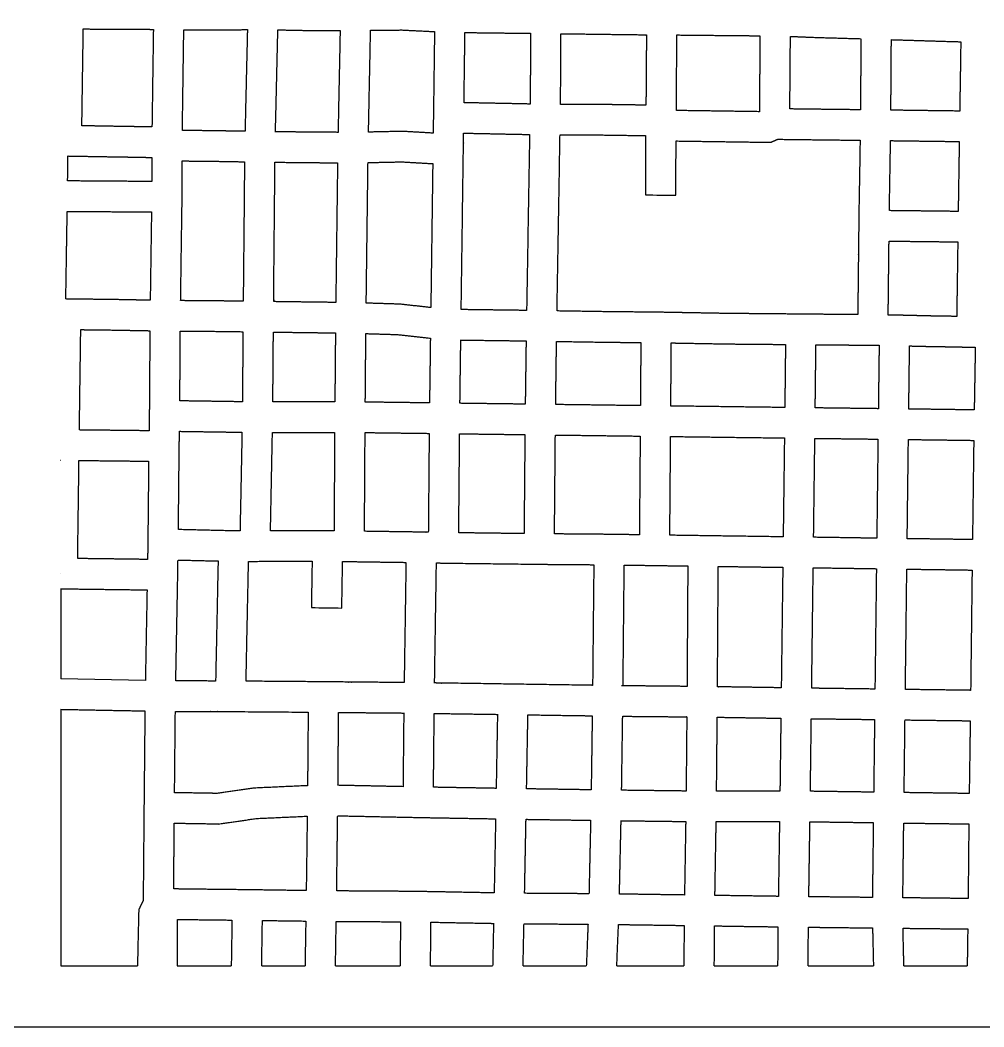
# Model space of a CAD drawing. Header units: millimetres. Extents: x 221 to 753, y -52 to 165.
# Drawn here: x 486.8 to 581.7, y -52.1 to 47.1 of the extents above; entities that cross this region are included whole.
import ezdxf

# ---------------------------------------------------------------- set-up
doc = ezdxf.new("R2010")
doc.units = ezdxf.units.MM
doc.layers.add('Laser$Cut', color=1, linetype='Continuous', true_color=0xff0000)
doc.layers.add('Laser$Outline', color=3, linetype='Continuous', true_color=0x00ff00)

msp = doc.modelspace()

# ---------------------------------------------------------------- linework, layer by layer
at = {"layer": 'Laser$Cut'}
for points in [[(490.791, -7.41), (490.791, -7.41)], [(490.791, -8.911), (490.791, -17.788)], [(490.791, -20.786), (490.791, -46.069), (498.35, -46.069)], [(502.274, -46.069), (507.589, -46.069)], [(510.589, -46.069), (514.855, -46.069)], [(517.856, -46.069), (524.215, -46.069)], [(527.215, -46.069), (533.334, -46.069)], [(536.335, -46.069), (542.56, -46.069)], [(545.562, -46.069), (552.167, -46.069)], [(555.167, -46.069), (561.402, -46.069)], [(564.402, -46.069), (570.84, -46.069)], [(573.841, -46.069), (580.076, -46.069)]]:
    msp.add_lwpolyline(points, dxfattribs=at)
at = {"layer": 'Laser$Cut', "lineweight": -3}
msp.add_lwpolyline([(499.128, -17.947), (490.791, -17.788)], dxfattribs=at)
for points, degree in [([(492.876, 36.706), (492.946, 41.472), (493.016, 46.239)], 2), ([(499.918, 46.2), (499.849, 41.39), (499.78, 36.581)], 2), ([(502.776, 36.243), (502.846, 41.195), (502.917, 46.146)], 2), ([(502.917, 46.143), (504.376, 46.141), (505.834, 46.139)], 2), ([(505.834, 46.139), (507.507, 46.157), (509.181, 46.176)], 2), ([(509.169, 45.686), (509.057, 40.921), (508.945, 36.157)], 2), ([(509.181, 46.176), (509.175, 45.931), (509.169, 45.686)], 2), ([(511.945, 36.114), (512.063, 41.132), (512.181, 46.151)], 2), ([(512.181, 46.151), (513.64, 46.122), (515.1, 46.093)], 2), ([(515.1, 46.093), (516.706, 46.098), (518.312, 46.102)], 2), ([(518.312, 46.102), (518.21, 41.078), (518.108, 36.054)], 2), ([(521.109, 36.077), (521.211, 41.097), (521.313, 46.117)], 2), ([(521.313, 46.117), (522.858, 46.127), (524.404, 46.138)], 2), ([(524.404, 46.138), (526.007, 46.058), (527.61, 45.978)], 2), ([(527.61, 45.98), (527.543, 40.977), (527.476, 35.973)], 2), ([(530.516, 38.978), (530.563, 42.433), (530.609, 45.887)], 2), ([(530.609, 45.887), (533.832, 45.849), (537.056, 45.811)], 2), ([(537.056, 45.817), (537.055, 44.107), (537.055, 42.397)], 2), ([(540.055, 42.379), (540.055, 44.077), (540.056, 45.774)], 2), ([(540.056, 45.774), (544.269, 45.719), (548.483, 45.665)], 2), ([(548.428, 45.667), (548.427, 45.645), (548.426, 45.624)], 2), ([(548.426, 45.624), (548.455, 45.624), (548.483, 45.624)], 2), ([(548.483, 45.665), (548.458, 42.199), (548.433, 38.734)], 2), ([(551.429, 38.205), (551.456, 41.926), (551.482, 45.647)], 2), ([(551.482, 45.647), (553.545, 45.627), (555.607, 45.607)], 2), ([(559.665, 45.568), (559.635, 41.828), (559.605, 38.089)], 2), ([(559.664, 45.568), (559.664, 45.568), (559.665, 45.568)], 2), ([(562.659, 45.509), (563.717, 45.465), (564.774, 45.42)], 2), ([(564.774, 45.42), (567.191, 45.35), (569.607, 45.28)], 2), ([(569.607, 45.282), (569.584, 41.779), (569.56, 38.276)], 2), ([(572.603, 45.185), (576.023, 45.081), (579.443, 44.978)], 2), ([(572.607, 45.183), (572.607, 45.184), (572.607, 45.185)], 2), ([(579.443, 44.977), (579.391, 41.564), (579.338, 38.151)], 2), ([(579.443, 44.978), (579.443, 44.977), (579.443, 44.977)], 2), ([(579.443, 44.978), (579.443, 44.978), (579.443, 44.978)], 2), ([(537.055, 42.397), (537.035, 40.619), (537.015, 38.841)], 2), ([(540.014, 38.805), (540.035, 40.592), (540.055, 42.379)], 2), ([(537.015, 38.842), (533.765, 38.909), (530.515, 38.976)], 2), ([(530.516, 38.976), (530.516, 38.977), (530.516, 38.978)], 2), ([(537.015, 38.842), (537.015, 38.842), (537.015, 38.842)], 2), ([(544.096, 38.795), (542.055, 38.801), (540.014, 38.807)], 2), ([(545.233, 38.779), (544.664, 38.787), (544.096, 38.795)], 2), ([(548.323, 38.735), (546.778, 38.757), (545.233, 38.779)], 2), ([(548.432, 38.734), (548.377, 38.735), (548.323, 38.735)], 2), ([(548.433, 38.734), (548.432, 38.734), (548.432, 38.734)], 2), ([(548.433, 38.734), (548.433, 38.734), (548.433, 38.734)], 2), ([(559.605, 38.089), (555.517, 38.147), (551.429, 38.205)], 2), ([(569.56, 38.276), (566.083, 38.317), (562.605, 38.358)], 2), ([(562.608, 38.358), (562.608, 38.359), (562.608, 38.359)], 2), ([(572.56, 38.238), (572.56, 38.24), (572.56, 38.242)], 2), ([(579.338, 38.149), (575.949, 38.194), (572.56, 38.238)], 2), ([(579.338, 38.151), (579.338, 38.15), (579.338, 38.149)], 2), ([(492.876, 36.701), (492.876, 36.704), (492.876, 36.706)], 2), ([(492.876, 36.701), (492.876, 36.701), (492.876, 36.701)], 2), ([(499.78, 36.581), (499.78, 36.581), (499.78, 36.581)], 2), ([(502.775, 36.237), (502.775, 36.237), (502.775, 36.238)], 2), ([(502.777, 36.237), (502.776, 36.237), (502.775, 36.237)], 2), ([(508.945, 36.157), (508.945, 36.155), (508.945, 36.154)], 2), ([(511.944, 36.072), (511.944, 36.093), (511.945, 36.114)], 2), ([(511.946, 36.111), (511.945, 36.111), (511.945, 36.111)], 2), ([(518.108, 36.054), (518.107, 36.054), (518.107, 36.054)], 2), ([(524.442, 36.15), (522.776, 36.114), (521.109, 36.077)], 2), ([(527.476, 35.973), (525.959, 36.062), (524.442, 36.15)], 2), ([(530.476, 35.977), (530.477, 35.977), (530.477, 35.977)], 2), ([(530.477, 35.977), (533.725, 35.91), (536.972, 35.842)], 2), ([(536.972, 35.843), (536.826, 27.178), (536.679, 18.514)], 2), ([(539.678, 18.457), (539.825, 27.132), (539.972, 35.807)], 2), ([(539.972, 35.807), (539.972, 35.807), (539.972, 35.807)], 2), ([(539.972, 35.807), (539.972, 35.807), (539.972, 35.807)], 2), ([(539.972, 35.807), (541.507, 35.802), (543.041, 35.798)], 2), ([(543.041, 35.798), (543.556, 35.796), (544.07, 35.795)], 2), ([(544.07, 35.795), (546.237, 35.764), (548.405, 35.734)], 2), ([(548.405, 35.734), (548.391, 32.811), (548.378, 29.887)], 2), ([(551.378, 29.872), (551.39, 32.538), (551.402, 35.205)], 2), ([(551.399, 35.205), (556.059, 35.139), (560.72, 35.073)], 2), ([(560.72, 35.073), (561.061, 35.222), (561.402, 35.372)], 2), ([(561.402, 35.372), (561.402, 35.372), (561.403, 35.372)], 2), ([(561.402, 35.372), (561.402, 35.372), (561.402, 35.372)], 2), ([(561.403, 35.372), (565.465, 35.324), (569.527, 35.276)], 2), ([(572.527, 35.238), (575.909, 35.194), (579.292, 35.15)], 2), ([(579.292, 35.152), (579.239, 31.708), (579.186, 28.264)], 2), ([(491.474, 31.269), (491.488, 32.497), (491.502, 33.725)], 2), ([(499.755, 33.581), (499.756, 33.581), (499.757, 33.581)], 2), ([(499.757, 33.581), (499.756, 32.399), (499.755, 31.216)], 2), ([(499.757, 33.581), (499.757, 33.581), (499.757, 33.581)], 2), ([(502.753, 29.691), (502.755, 31.465), (502.757, 33.24)], 2), ([(502.757, 33.237), (502.757, 33.237), (502.757, 33.237)], 2), ([(508.895, 33.154), (508.831, 26.287), (508.767, 19.42)], 2), ([(518.058, 33.054), (517.971, 26.175), (517.883, 19.297)], 2), ([(520.883, 19.236), (520.971, 26.156), (521.059, 33.076)], 2), ([(521.059, 33.076), (522.723, 33.112), (524.387, 33.148)], 2), ([(524.387, 33.148), (525.911, 33.06), (527.435, 32.971)], 2), ([(527.435, 32.971), (527.339, 25.88), (527.242, 18.789)], 2), ([(499.751, 31.212), (495.613, 31.24), (491.474, 31.269)], 2), ([(499.755, 31.212), (499.753, 31.212), (499.751, 31.212)], 2), ([(499.755, 31.216), (499.755, 31.214), (499.755, 31.212)], 2), ([(548.378, 29.887), (549.378, 29.882), (550.378, 29.877), (551.378, 29.872)], 3), ([(502.605, 19.474), (502.679, 24.583), (502.753, 29.691)], 2), ([(491.433, 28.269), (495.581, 28.241), (499.73, 28.212)], 2), ([(499.732, 28.212), (499.669, 23.863), (499.606, 19.514)], 2), ([(499.73, 28.212), (499.731, 28.212), (499.732, 28.212)], 2), ([(579.186, 28.264), (575.798, 28.302), (572.41, 28.34)], 2), ([(572.296, 18.058), (572.336, 21.699), (572.376, 25.34)], 2), ([(572.376, 25.34), (575.762, 25.302), (579.147, 25.264)], 2), ([(579.147, 25.264), (579.095, 21.591), (579.042, 17.919)], 2), ([(499.606, 19.514), (499.605, 19.513), (499.605, 19.512)], 2), ([(508.767, 19.42), (508.767, 19.418), (508.767, 19.415)], 2), ([(511.767, 19.376), (511.767, 19.378), (511.767, 19.379)], 2), ([(517.883, 19.297), (514.827, 19.336), (511.77, 19.376)], 2), ([(524.226, 19.127), (522.553, 19.179), (520.88, 19.231)], 2), ([(520.883, 19.231), (520.883, 19.234), (520.883, 19.236)], 2), ([(527.248, 18.788), (525.737, 18.957), (524.226, 19.127)], 2), ([(527.242, 18.789), (527.242, 18.789), (527.242, 18.788)], 2), ([(530.24, 18.594), (530.24, 18.595), (530.24, 18.597)], 2), ([(530.242, 18.594), (530.241, 18.594), (530.24, 18.594)], 2), ([(536.679, 18.51), (533.461, 18.552), (530.242, 18.594)], 2), ([(536.679, 18.51), (536.679, 18.51), (536.679, 18.51)], 2), ([(539.678, 18.457), (539.678, 18.457), (539.678, 18.457)], 2), ([(579.042, 17.919), (578.818, 17.923), (578.593, 17.927)], 2), ([(492.633, 6.732), (492.7, 11.675), (492.767, 16.619)], 2), ([(499.574, 16.514), (499.554, 13.56), (499.534, 10.606)], 2), ([(502.527, 9.602), (502.55, 13.038), (502.573, 16.475)], 2), ([(508.741, 16.416), (508.714, 12.963), (508.688, 9.511)], 2), ([(511.687, 9.49), (511.714, 12.935), (511.741, 16.38)], 2), ([(511.741, 16.376), (511.741, 16.376), (511.741, 16.376)], 2), ([(511.741, 16.376), (514.796, 16.337), (517.851, 16.297)], 2), ([(517.851, 16.297), (517.822, 12.9), (517.793, 9.503)], 2), ([(520.792, 9.48), (520.821, 12.858), (520.85, 16.235)], 2), ([(520.851, 16.23), (522.431, 16.181), (524.011, 16.132)], 2), ([(524.011, 16.132), (525.605, 15.953), (527.199, 15.775)], 2), ([(527.201, 15.779), (527.158, 12.592), (527.115, 9.404)], 2), ([(527.199, 15.775), (527.2, 15.775), (527.201, 15.774)], 2), ([(530.114, 9.36), (530.157, 12.48), (530.199, 15.6)], 2), ([(536.628, 15.51), (536.586, 12.393), (536.545, 9.276)], 2), ([(536.628, 15.51), (536.628, 15.51), (536.628, 15.51)], 2), ([(539.544, 9.24), (539.586, 12.352), (539.627, 15.463)], 2), ([(539.627, 15.458), (539.627, 15.458), (539.627, 15.458)], 2), ([(547.93, 15.349), (547.908, 12.24), (547.887, 9.13)], 2), ([(550.887, 9.095), (550.908, 12.204), (550.929, 15.312)], 2), ([(562.178, 15.162), (562.143, 12.057), (562.108, 8.951)], 2), ([(562.178, 15.159), (562.178, 15.159), (562.178, 15.159)], 2), ([(565.107, 8.908), (565.143, 12.02), (565.178, 15.132)], 2), ([(565.178, 15.132), (565.178, 15.132), (565.178, 15.132)], 2), ([(565.178, 15.132), (565.178, 15.132), (565.178, 15.132)], 2), ([(571.401, 15.072), (571.362, 11.952), (571.323, 8.831)], 2), ([(574.323, 8.794), (574.361, 11.903), (574.4, 15.011)], 2), ([(580.87, 14.883), (580.818, 11.796), (580.766, 8.708)], 2), ([(508.685, 9.51), (505.605, 9.556), (502.526, 9.602)], 2), ([(508.688, 9.511), (508.688, 9.51), (508.688, 9.51)], 2), ([(517.792, 9.498), (514.74, 9.494), (511.687, 9.49)], 2), ([(511.687, 9.49), (511.687, 9.49), (511.687, 9.49)], 2), ([(517.793, 9.498), (517.793, 9.498), (517.792, 9.498)], 2), ([(517.793, 9.503), (517.793, 9.5), (517.793, 9.498)], 2), ([(527.114, 9.399), (523.952, 9.439), (520.79, 9.48)], 2), ([(527.115, 9.404), (527.115, 9.401), (527.115, 9.399)], 2), ([(527.115, 9.399), (527.115, 9.399), (527.115, 9.399)], 2), ([(536.539, 9.277), (533.324, 9.318), (530.11, 9.36)], 2), ([(530.114, 9.36), (530.114, 9.36), (530.114, 9.36)], 2), ([(539.544, 9.238), (539.544, 9.239), (539.544, 9.24)], 2), ([(547.887, 9.13), (543.716, 9.184), (539.544, 9.238)], 2), ([(550.887, 9.092), (550.887, 9.093), (550.887, 9.095)], 2), ([(562.105, 8.947), (556.496, 9.019), (550.887, 9.092)], 2), ([(562.108, 8.947), (562.107, 8.947), (562.105, 8.947)], 2), ([(562.108, 8.951), (562.108, 8.949), (562.108, 8.947)], 2), ([(571.323, 8.831), (568.215, 8.87), (565.107, 8.908)], 2), ([(499.492, 6.655), (496.061, 6.693), (492.631, 6.732)], 2), ([(499.492, 6.658), (499.492, 6.657), (499.492, 6.655)], 2), ([(499.492, 6.655), (499.492, 6.655), (499.492, 6.655)], 2), ([(502.492, 6.602), (505.566, 6.556), (508.641, 6.511)], 2), ([(508.646, 6.513), (508.55, 1.652), (508.453, -3.208)], 2), ([(508.641, 6.511), (508.643, 6.51), (508.646, 6.51)], 2), ([(511.454, -3.205), (511.55, 1.642), (511.646, 6.49)], 2), ([(511.646, 6.49), (514.709, 6.494), (517.771, 6.498)], 2), ([(511.646, 6.49), (511.646, 6.49), (511.646, 6.49)], 2), ([(517.771, 6.499), (517.742, 1.648), (517.713, -3.204)], 2), ([(517.771, 6.498), (517.771, 6.498), (517.771, 6.498)], 2), ([(520.713, -3.25), (520.742, 1.615), (520.771, 6.48)], 2), ([(520.771, 6.48), (520.772, 6.48), (520.772, 6.48)], 2), ([(520.772, 6.48), (523.927, 6.44), (527.082, 6.399)], 2), ([(527.082, 6.399), (527.041, 1.528), (527, -3.343)], 2), ([(529.999, -3.397), (530.04, 1.482), (530.081, 6.36)], 2), ([(530.079, 6.36), (533.293, 6.319), (536.507, 6.277)], 2), ([(536.512, 6.277), (536.47, 1.401), (536.427, -3.476)], 2), ([(536.507, 6.277), (536.509, 6.277), (536.512, 6.277)], 2), ([(539.427, -3.502), (539.469, 1.368), (539.511, 6.238)], 2), ([(539.511, 6.238), (539.512, 6.238), (539.513, 6.238)], 2), ([(539.513, 6.238), (543.689, 6.184), (547.864, 6.131)], 2), ([(547.864, 6.132), (547.826, 1.269), (547.788, -3.594)], 2), ([(550.787, -3.64), (550.826, 1.226), (550.864, 6.092)], 2), ([(550.864, 6.092), (556.467, 6.019), (562.07, 5.947)], 2), ([(562.072, 5.95), (562.011, 1.077), (561.949, -3.795)], 2), ([(564.949, -3.838), (565.01, 1.035), (565.072, 5.909)], 2), ([(565.072, 5.909), (568.179, 5.87), (571.286, 5.832)], 2), ([(571.286, 5.832), (571.227, 0.949), (571.167, -3.933)], 2), ([(574.167, -3.977), (574.226, 0.909), (574.286, 5.794)], 2), ([(580.721, 5.708), (580.657, 0.822), (580.594, -4.064)], 2), ([(490.775, 3.752), (490.783, 3.752), (490.791, 3.752)], 2), ([(492.463, -5.932), (492.528, -1.1), (492.593, 3.732)], 2), ([(492.593, 3.732), (496.023, 3.694), (499.452, 3.656)], 2), ([(507.842, -3.208), (505.113, -3.143), (502.385, -3.078)], 2), ([(508.452, -3.208), (508.147, -3.208), (507.842, -3.208)], 2), ([(508.453, -3.208), (508.453, -3.208), (508.452, -3.208)], 2), ([(517.712, -3.192), (514.583, -3.199), (511.453, -3.205)], 2), ([(517.713, -3.204), (517.407, -3.199), (517.101, -3.194)], 2), ([(517.713, -3.192), (517.713, -3.192), (517.712, -3.192)], 2), ([(527, -3.343), (527, -3.344), (527, -3.345)], 2), ([(536.427, -3.476), (533.213, -3.437), (529.999, -3.397)], 2), ([(536.427, -3.476), (536.427, -3.476), (536.427, -3.476)], 2), ([(536.427, -3.476), (536.427, -3.476), (536.427, -3.476)], 2), ([(539.427, -3.507), (539.427, -3.504), (539.427, -3.502)], 2), ([(547.788, -3.594), (547.788, -3.594), (547.788, -3.594)], 2), ([(561.949, -3.796), (556.368, -3.717), (550.787, -3.637)], 2), ([(561.949, -3.795), (561.949, -3.796), (561.949, -3.796)], 2), ([(564.949, -3.839), (564.949, -3.839), (564.949, -3.838)], 2), ([(580.594, -4.064), (580.594, -4.066), (580.594, -4.068)], 2), ([(499.347, -6.02), (495.905, -5.976), (492.463, -5.932)], 2), ([(499.347, -6.019), (499.347, -6.02), (499.347, -6.02)], 2), ([(502.346, -6.078), (504.32, -6.125), (506.293, -6.172)], 2), ([(506.293, -6.171), (506.17, -12.083), (506.048, -17.995)], 2), ([(509.048, -18.013), (509.17, -12.111), (509.293, -6.208)], 2), ([(515.553, -6.197), (515.516, -8.478), (515.48, -10.76)], 2), ([(518.48, -10.807), (518.516, -8.513), (518.553, -6.218)], 2), ([(524.799, -6.309), (524.708, -12.23), (524.617, -18.15)], 2), ([(527.617, -18.195), (527.708, -12.279), (527.798, -6.363)], 2), ([(543.298, -6.542), (543.239, -12.482), (543.179, -18.422)], 2), ([(543.294, -6.539), (543.296, -6.539), (543.298, -6.539)], 2), ([(543.298, -6.539), (543.298, -6.541), (543.298, -6.542)], 2), ([(546.179, -18.465), (546.239, -12.52), (546.298, -6.575)], 2), ([(546.298, -6.575), (546.298, -6.574), (546.298, -6.573)], 2), ([(546.298, -6.573), (549.427, -6.618), (552.556, -6.662)], 2), ([(552.556, -6.661), (552.518, -12.592), (552.479, -18.523)], 2), ([(555.479, -18.563), (555.518, -12.633), (555.556, -6.703)], 2), ([(555.556, -6.705), (555.556, -6.705), (555.556, -6.705)], 2), ([(555.556, -6.705), (558.734, -6.751), (561.911, -6.796)], 2), ([(561.912, -6.792), (561.836, -12.728), (561.761, -18.664)], 2), ([(564.76, -18.707), (564.836, -12.771), (564.911, -6.835)], 2), ([(564.911, -6.839), (564.911, -6.839), (564.911, -6.839)], 2), ([(571.131, -6.932), (571.059, -12.861), (570.987, -18.791)], 2), ([(490.791, -7.41), (490.791, -7.41), (490.791, -7.41), (490.791, -7.41)], 3), ([(490.791, -7.41), (490.791, -7.41), (490.791, -7.41), (490.791, -7.41)], 3), ([(573.987, -18.83), (574.059, -12.903), (574.131, -6.976)], 2), ([(580.556, -7.066), (580.485, -12.989), (580.414, -18.913)], 2), ([(490.774, -8.91), (495.034, -8.965), (499.294, -9.02)], 2), ([(499.294, -9.019), (499.212, -13.482), (499.129, -17.945)], 2), ([(499.294, -9.02), (499.294, -9.02), (499.294, -9.02)], 2), ([(515.48, -10.76), (516.48, -10.776), (517.48, -10.791), (518.48, -10.807)], 3), ([(499.129, -17.947), (499.128, -17.947), (499.128, -17.947)], 2), ([(506.048, -17.999), (504.086, -17.992), (502.125, -17.985)], 2), ([(502.128, -17.985), (502.128, -17.985), (502.128, -17.985)], 2), ([(506.048, -17.995), (506.048, -17.997), (506.048, -17.999)], 2), ([(509.048, -18.016), (509.048, -18.014), (509.048, -18.013)], 2), ([(524.617, -18.15), (524.617, -18.151), (524.617, -18.151)], 2), ([(524.617, -18.151), (524.617, -18.151), (524.617, -18.151)], 2), ([(543.179, -18.422), (543.179, -18.423), (543.179, -18.425)], 2), ([(552.479, -18.528), (549.253, -18.497), (546.027, -18.467)], 2), ([(546.179, -18.468), (546.179, -18.467), (546.179, -18.465)], 2), ([(552.479, -18.523), (552.479, -18.525), (552.479, -18.528)], 2), ([(555.479, -18.565), (555.479, -18.564), (555.479, -18.563)], 2), ([(564.76, -18.708), (564.76, -18.708), (564.76, -18.707)], 2), ([(580.414, -18.913), (580.414, -18.915), (580.413, -18.917)], 2), ([(490.791, -20.786), (494.939, -20.866), (499.086, -20.946)], 2), ([(502.006, -29), (502.046, -24.992), (502.085, -20.985)], 2), ([(502.085, -20.985), (502.085, -20.985), (502.085, -20.985)], 2), ([(515.164, -21.064), (515.134, -24.686), (515.103, -28.308)], 2), ([(518.103, -28.273), (518.134, -24.682), (518.164, -21.09)], 2), ([(518.162, -21.09), (521.371, -21.121), (524.58, -21.151)], 2), ([(524.58, -21.147), (524.544, -24.777), (524.509, -28.407)], 2), ([(524.58, -21.151), (524.58, -21.151), (524.58, -21.151)], 2), ([(527.508, -28.464), (527.544, -24.826), (527.58, -21.187)], 2), ([(527.58, -21.19), (527.58, -21.19), (527.58, -21.19)], 2), ([(533.809, -21.279), (533.744, -24.926), (533.68, -28.572)], 2), ([(536.679, -28.619), (536.744, -24.974), (536.809, -21.328)], 2), ([(543.143, -21.424), (543.091, -25.071), (543.039, -28.718)], 2), ([(546.039, -28.76), (546.091, -25.114), (546.143, -21.467)], 2), ([(552.456, -21.527), (552.423, -25.182), (552.39, -28.837)], 2), ([(555.39, -28.85), (555.423, -25.206), (555.456, -21.562)], 2), ([(561.723, -21.664), (561.677, -25.253), (561.631, -28.843)], 2), ([(564.631, -28.861), (564.677, -25.285), (564.722, -21.708)], 2), ([(564.722, -21.708), (567.836, -21.749), (570.95, -21.79)], 2), ([(570.95, -21.79), (570.907, -25.369), (570.864, -28.948)], 2), ([(570.95, -21.79), (570.95, -21.79), (570.95, -21.79)], 2), ([(573.863, -28.989), (573.907, -25.41), (573.95, -21.83)], 2), ([(580.374, -21.916), (580.323, -25.496), (580.272, -29.076)], 2), ([(509.832, -28.547), (508.011, -28.812), (506.19, -29.077)], 2), ([(515.103, -28.308), (512.468, -28.428), (509.832, -28.547)], 2), ([(524.506, -28.407), (521.305, -28.34), (518.103, -28.273)], 2), ([(524.509, -28.407), (524.508, -28.407), (524.506, -28.407)], 2), ([(533.68, -28.572), (530.594, -28.518), (527.508, -28.464)], 2), ([(536.679, -28.621), (536.679, -28.62), (536.679, -28.619)], 2), ([(543.04, -28.719), (539.86, -28.67), (536.679, -28.621)], 2), ([(543.039, -28.718), (543.039, -28.719), (543.039, -28.719)], 2), ([(552.393, -28.838), (549.216, -28.799), (546.038, -28.761)], 2), ([(546.039, -28.761), (546.039, -28.76), (546.039, -28.76)], 2), ([(505.706, -29.061), (503.856, -29.031), (502.006, -29)], 2), ([(506.19, -29.077), (505.948, -29.069), (505.706, -29.061)], 2), ([(552.39, -28.837), (552.39, -28.837), (552.39, -28.837)], 2), ([(561.631, -28.843), (558.509, -28.848), (555.386, -28.853)], 2), ([(555.39, -28.853), (555.39, -28.852), (555.39, -28.85)], 2), ([(570.864, -28.948), (567.747, -28.904), (564.631, -28.861)], 2), ([(580.277, -29.079), (577.07, -29.034), (573.863, -28.989)], 2), ([(580.272, -29.077), (580.272, -29.078), (580.272, -29.079)], 2), ([(506.36, -32.084), (508.238, -31.81), (510.117, -31.537)], 2), ([(510.117, -31.537), (512.593, -31.425), (515.07, -31.312)], 2), ([(515.07, -31.312), (515.022, -34.979), (514.973, -38.645)], 2), ([(517.973, -38.674), (518.022, -34.972), (518.071, -31.271)], 2), ([(533.624, -31.568), (533.554, -35.222), (533.483, -38.875)], 2), ([(536.483, -38.913), (536.553, -35.267), (536.624, -31.62)], 2), ([(536.624, -31.621), (539.804, -31.67), (542.985, -31.719)], 2), ([(542.985, -31.718), (542.905, -35.335), (542.825, -38.951)], 2), ([(501.922, -38.481), (501.951, -35.241), (501.979, -32)], 2), ([(501.979, -32), (503.806, -32.03), (505.634, -32.06)], 2), ([(505.634, -32.06), (505.997, -32.072), (506.36, -32.084)], 2), ([(545.825, -38.983), (545.905, -35.369), (545.985, -31.755)], 2), ([(545.985, -31.76), (549.168, -31.799), (552.351, -31.837)], 2), ([(552.351, -31.837), (552.29, -35.458), (552.229, -39.079)], 2), ([(555.228, -39.119), (555.29, -35.486), (555.351, -31.853)], 2), ([(555.351, -31.853), (558.47, -31.848), (561.589, -31.842)], 2), ([(561.589, -31.842), (561.533, -35.528), (561.476, -39.213)], 2), ([(564.476, -39.249), (564.533, -35.555), (564.589, -31.861)], 2), ([(564.589, -31.861), (567.708, -31.904), (570.827, -31.947)], 2), ([(570.827, -31.947), (570.782, -35.635), (570.737, -39.322)], 2), ([(573.737, -39.352), (573.782, -35.671), (573.827, -31.989)], 2), ([(573.827, -31.989), (577.031, -32.034), (580.236, -32.078)], 2), ([(580.236, -32.078), (580.201, -35.75), (580.166, -39.421)], 2), ([(501.922, -38.481), (501.922, -38.481), (501.922, -38.481)], 2), ([(517.973, -38.676), (517.973, -38.675), (517.973, -38.674)], 2), ([(517.975, -38.676), (517.974, -38.676), (517.973, -38.676)], 2), ([(519.138, -38.684), (518.557, -38.68), (517.975, -38.676)], 2), ([(498.914, -39.616), (498.694, -40.077), (498.474, -40.538)], 2), ([(498.913, -39.615), (498.913, -39.617), (498.913, -39.618)], 2), ([(525.798, -38.728), (522.468, -38.706), (519.138, -38.684)], 2), ([(528.86, -38.786), (527.329, -38.757), (525.798, -38.728)], 2), ([(533.483, -38.875), (531.171, -38.831), (528.86, -38.786)], 2), ([(536.483, -38.913), (536.483, -38.913), (536.483, -38.913)], 2), ([(542.825, -38.951), (542.825, -38.953), (542.825, -38.954)], 2), ([(545.825, -38.986), (545.825, -38.984), (545.825, -38.983)], 2), ([(552.229, -39.079), (549.027, -39.033), (545.825, -38.986)], 2), ([(555.228, -39.123), (555.228, -39.121), (555.228, -39.119)], 2), ([(564.476, -39.252), (564.476, -39.251), (564.476, -39.249)], 2), ([(570.733, -39.321), (567.604, -39.287), (564.476, -39.252)], 2), ([(573.737, -39.354), (573.737, -39.353), (573.737, -39.352)], 2), ([(580.166, -39.426), (576.951, -39.39), (573.737, -39.354)], 2), ([(580.166, -39.421), (580.166, -39.423), (580.166, -39.426)], 2), ([(498.474, -40.538), (498.412, -43.303), (498.35, -46.069)], 2), ([(502.279, -46.06), (502.286, -43.772), (502.292, -41.483)], 2), ([(502.291, -41.485), (503.185, -41.495), (504.079, -41.505)], 2), ([(504.079, -41.505), (505.869, -41.526), (507.659, -41.547)], 2), ([(507.659, -41.552), (507.624, -43.81), (507.589, -46.069)], 2), ([(507.659, -41.547), (507.659, -41.55), (507.659, -41.552)], 2), ([(510.589, -46.069), (510.624, -43.826), (510.659, -41.584)], 2), ([(514.929, -41.645), (514.892, -43.857), (514.855, -46.069)], 2), ([(517.856, -46.069), (517.892, -43.872), (517.929, -41.675)], 2), ([(524.262, -41.717), (524.239, -43.893), (524.215, -46.069)], 2), ([(527.215, -46.069), (527.239, -43.912), (527.262, -41.756)], 2), ([(527.261, -41.756), (529.637, -41.802), (532.012, -41.847)], 2), ([(532.012, -41.847), (532.717, -41.861), (533.423, -41.874)], 2), ([(533.423, -41.869), (533.379, -43.969), (533.334, -46.069)], 2), ([(533.423, -41.874), (533.423, -41.874), (533.423, -41.874)], 2), ([(536.335, -46.069), (536.379, -43.991), (536.423, -41.913)], 2), ([(536.423, -41.913), (537.659, -41.921), (538.896, -41.929)], 2), ([(538.896, -41.929), (540.813, -41.941), (542.729, -41.954)], 2), ([(542.729, -41.954), (542.645, -44.011), (542.56, -46.069)], 2), ([(545.562, -46.069), (545.646, -44.027), (545.731, -41.985)], 2), ([(552.193, -42.079), (552.18, -44.074), (552.167, -46.069)], 2), ([(552.19, -42.079), (552.192, -42.079), (552.193, -42.079)], 2), ([(555.167, -46.069), (555.18, -44.096), (555.193, -42.122)], 2), ([(555.189, -42.122), (558.314, -42.168), (561.439, -42.213)], 2), ([(561.439, -42.213), (561.421, -44.141), (561.402, -46.069)], 2), ([(564.402, -46.069), (564.421, -44.161), (564.439, -42.254)], 2), ([(564.439, -42.252), (564.439, -42.252), (564.439, -42.252)], 2), ([(570.753, -42.322), (570.797, -44.195), (570.84, -46.069)], 2), ([(573.755, -42.355), (576.942, -42.39), (580.129, -42.425)], 2), ([(573.841, -46.069), (573.798, -44.212), (573.755, -42.355)], 2), ([(580.129, -42.425), (580.103, -44.247), (580.076, -46.069)], 2), ([(502.274, -46.069), (502.277, -46.064), (502.279, -46.06)], 2)]:
    msp.add_open_spline(points, degree=degree, dxfattribs=at)
for points, knots in [([(493.016, 46.239), (494.802, 46.227), (496.588, 46.215), (497.37, 46.213), (498.153, 46.211), (499.035, 46.205), (499.918, 46.2)], [-75.046988, -75.046988, -75.046988, -73.325211, -73.325211, -71.2884, -71.2884, -69.401251, -69.401251, -69.401251]), ([(555.607, 45.607), (556.812, 45.596), (558.017, 45.584), (558.841, 45.576), (559.664, 45.568)], [-62.932213, -62.932213, -62.932213, -61.154082, -61.154082, -59.939017, -59.939017, -59.939017]), ([(562.608, 38.359), (562.629, 41.021), (562.65, 43.682), (562.657, 44.596), (562.664, 45.509)], [35.248852, 35.248852, 35.248852, 38.215794, 38.215794, 39.234036, 39.234036, 39.234036]), ([(572.56, 38.242), (572.563, 38.697), (572.566, 39.153), (572.586, 42.168), (572.607, 45.183)], [22.392496, 22.392496, 22.392496, 23.189076, 23.189076, 28.461085, 28.461085, 28.461085]), ([(499.78, 36.581), (498.663, 36.602), (497.547, 36.623), (496.938, 36.632), (496.33, 36.64), (495.356, 36.658), (494.382, 36.675), (493.629, 36.688), (492.876, 36.701)], [-335.497034, -335.497034, -335.497034, -333.271263, -333.271263, -332.47969, -332.47969, -331.292332, -331.292332, -330.374205, -330.374205, -330.374205]), ([(508.949, 36.154), (507.995, 36.17), (507.041, 36.187), (506.389, 36.198), (505.737, 36.21), (504.257, 36.223), (502.777, 36.237)], [-344.187226, -344.187226, -344.187226, -342.136772, -342.136772, -340.735341, -340.735341, -338.473295, -338.473295, -338.473295]), ([(518.107, 36.054), (516.569, 36.065), (515.031, 36.075), (514.648, 36.08), (514.264, 36.084), (513.105, 36.098), (511.946, 36.111)], [-354.247636, -354.247636, -354.247636, -350.825643, -350.825643, -349.984784, -349.984784, -347.441947, -347.441947, -347.441947]), ([(530.24, 18.597), (530.347, 26.481), (530.454, 34.365), (530.465, 35.173), (530.476, 35.981)], [21.398258, 21.398258, 21.398258, 34.066215, 34.066215, 36.181351, 36.181351, 36.181351]), ([(569.527, 35.276), (569.487, 32.923), (569.447, 30.569), (569.423, 29.154), (569.399, 27.738), (569.397, 27.504), (569.395, 27.27), (569.394, 27.075), (569.392, 26.88), (569.387, 26.413), (569.382, 25.945), (569.339, 22.023), (569.296, 18.101)], [-20.198049, -20.198049, -20.198049, -18.445856, -18.445856, -17.391807, -17.391807, -15.810734, -15.810734, -14.493173, -14.493173, -13.175612, -13.175612, -2.116706, -2.116706, -2.116706]), ([(572.41, 28.34), (572.444, 30.353), (572.478, 32.366), (572.502, 33.803), (572.527, 35.24)], [16.02733, 16.02733, 16.02733, 17.391807, 17.391807, 18.366285, 18.366285, 18.366285]), ([(491.502, 33.725), (493.892, 33.683), (496.282, 33.641), (496.89, 33.632), (497.497, 33.624), (497.789, 33.618), (498.081, 33.613), (498.918, 33.597), (499.755, 33.581)], [327.730256, 327.730256, 327.730256, 331.292332, 331.292332, 332.47969, 332.47969, 333.271263, 333.271263, 335.541823, 335.541823, 335.541823]), ([(502.757, 33.237), (503.555, 33.23), (504.353, 33.222), (505.025, 33.216), (505.697, 33.21), (507.295, 33.182), (508.893, 33.154)], [339.071964, 339.071964, 339.071964, 340.735341, 340.735341, 342.136772, 342.136772, 344.809725, 344.809725, 344.809725]), ([(511.767, 19.379), (511.768, 19.467), (511.768, 19.555), (511.823, 25.407), (511.878, 31.26), (511.887, 32.187), (511.895, 33.114)], [20.389545, 20.389545, 20.389545, 20.492029, 20.492029, 27.322705, 27.322705, 28.405152, 28.405152, 28.405152]), ([(511.893, 33.111), (513.448, 33.093), (515.003, 33.076), (515.331, 33.073), (515.658, 33.071), (516.858, 33.063), (518.057, 33.054)], [347.34044, 347.34044, 347.34044, 349.984784, 349.984784, 350.825643, 350.825643, 353.904751, 353.904751, 353.904751]), ([(491.296, 19.637), (491.328, 21.661), (491.36, 23.686), (491.376, 24.698), (491.392, 25.71), (491.413, 26.989), (491.433, 28.269)], [313.641389, 313.641389, 313.641389, 316.459163, 316.459163, 317.868049, 317.868049, 319.64921, 319.64921, 319.64921]), ([(499.605, 19.512), (498.497, 19.533), (497.389, 19.554), (496.77, 19.565), (496.151, 19.577), (493.723, 19.607), (491.296, 19.637)], [304.666165, 304.666165, 304.666165, 308.020985, 308.020985, 309.894453, 309.894453, 313.641389, 313.641389, 313.641389]), ([(508.77, 19.415), (508.33, 19.421), (507.889, 19.427), (506.738, 19.441), (505.588, 19.456), (504.093, 19.465), (502.598, 19.475)], [294.189368, 294.189368, 294.189368, 294.906709, 294.906709, 296.780177, 296.780177, 300.527113, 300.527113, 300.527113]), ([(569.296, 18.101), (568.779, 18.103), (568.261, 18.105), (564.922, 18.135), (561.582, 18.164), (559.073, 18.187), (556.565, 18.209), (555.187, 18.233), (553.809, 18.258), (551.98, 18.29), (550.15, 18.323), (549.811, 18.329), (549.472, 18.335), (547.61, 18.352), (545.748, 18.369), (545.396, 18.372), (545.043, 18.375), (542.361, 18.416), (539.678, 18.457)], [245.261032, 245.261032, 245.261032, 247.659067, 247.659067, 252.087465, 252.087465, 255.413163, 255.413163, 257.421529, 257.421529, 260.088561, 260.088561, 260.582561, 260.582561, 262.755593, 262.755593, 263.167259, 263.167259, 265.405267, 265.405267, 265.405267]), ([(576.735, 17.956), (576.241, 17.968), (575.746, 17.98), (574.77, 18.003), (573.793, 18.027), (573.371, 18.037), (572.949, 18.047), (572.623, 18.052), (572.296, 18.058)], [234.735573, 234.735573, 234.735573, 236.085274, 236.085274, 238.752305, 238.752305, 239.904971, 239.904971, 240.691127, 240.691127, 240.691127]), ([(578.593, 17.927), (578.13, 17.936), (577.666, 17.945), (577.2, 17.95), (576.735, 17.956)], [230.75121, 230.75121, 230.75121, 232.150875, 232.150875, 234.735573, 234.735573, 234.735573]), ([(492.764, 16.619), (493.125, 16.615), (493.486, 16.61), (494.795, 16.594), (496.104, 16.577), (497.839, 16.545), (499.574, 16.512)], [-310.410776, -310.410776, -310.410776, -309.894453, -309.894453, -308.020985, -308.020985, -302.779355, -302.779355, -302.779355]), ([(502.57, 16.475), (503.315, 16.47), (504.061, 16.466), (504.81, 16.461), (505.559, 16.457), (507.149, 16.436), (508.739, 16.415)], [-298.64487, -298.64487, -298.64487, -296.780177, -296.780177, -294.906709, -294.906709, -292.744101, -292.744101, -292.744101]), ([(530.196, 15.594), (532.186, 15.568), (534.176, 15.542), (535.403, 15.526), (536.63, 15.51)], [-274.627913, -274.627913, -274.627913, -270.921356, -270.921356, -268.635608, -268.635608, -268.635608]), ([(539.627, 15.458), (541.742, 15.425), (543.856, 15.393), (544.431, 15.384), (545.006, 15.375), (546.468, 15.362), (547.93, 15.349)], [-262.399193, -262.399193, -262.399193, -260.582561, -260.582561, -260.088561, -260.088561, -258.326952, -258.326952, -258.326952]), ([(550.929, 15.309), (551.516, 15.298), (552.102, 15.288), (554.313, 15.249), (556.524, 15.209), (559.351, 15.184), (562.178, 15.159)], [-256.295505, -256.295505, -256.295505, -255.413163, -255.413163, -252.087465, -252.087465, -248.226849, -248.226849, -248.226849]), ([(565.178, 15.132), (565.986, 15.125), (566.795, 15.118), (567.518, 15.111), (568.242, 15.105), (568.574, 15.104), (568.906, 15.102), (569.129, 15.101), (569.352, 15.101), (569.751, 15.095), (570.15, 15.09), (570.454, 15.086), (570.758, 15.082), (571.079, 15.077), (571.4, 15.072)], [-246.178432, -246.178432, -246.178432, -245.074368, -245.074368, -244.086369, -244.086369, -242.48967, -242.48967, -241.419337, -241.419337, -239.904971, -239.904971, -238.752305, -238.752305, -237.948403, -237.948403, -237.948403]), ([(574.4, 15.011), (575.043, 14.996), (575.686, 14.98), (576.183, 14.968), (576.681, 14.956)], [-233.95951, -233.95951, -233.95951, -232.150875, -232.150875, -230.75121, -230.75121, -230.75121]), ([(576.681, 14.956), (576.889, 14.954), (577.098, 14.952), (577.359, 14.948), (577.62, 14.945), (577.97, 14.939), (578.321, 14.932)], [-230.75121, -230.75121, -230.75121, -229.566176, -229.566176, -228.084178, -228.084178, -226.981477, -226.981477, -226.981477]), ([(578.321, 14.932), (578.819, 14.922), (579.316, 14.913), (579.542, 14.908), (579.768, 14.903), (580.132, 14.895), (580.496, 14.887)], [-226.981477, -226.981477, -226.981477, -225.417146, -225.417146, -224.396778, -224.396778, -222.750114, -222.750114, -222.750114]), ([(580.496, 14.887), (580.641, 14.886), (580.785, 14.884), (580.828, 14.884), (580.87, 14.883)], [-222.750114, -222.750114, -222.750114, -221.81208, -221.81208, -221.5369, -221.5369, -221.5369]), ([(499.534, 10.606), (499.525, 9.374), (499.517, 8.141), (499.505, 7.4), (499.492, 6.658)], [-118.88425243, -118.88425243, -118.88425243, -118.85181317, -118.85181317, -118.81954251, -118.81954251, -118.81954251]), ([(580.766, 8.708), (579.104, 8.732), (577.443, 8.755), (575.883, 8.775), (574.322, 8.794)], [16.634481, 16.634481, 16.634481, 20.717809, 20.717809, 24.265307, 24.265307, 24.265307]), ([(502.385, -3.078), (502.426, 1.02), (502.467, 5.119), (502.479, 5.86), (502.492, 6.602)], [57.353093, 57.353093, 57.353093, 59.927002, 59.927002, 61.43592, 61.43592, 61.43592]), ([(574.286, 5.794), (575.845, 5.775), (577.404, 5.756), (579.062, 5.732), (580.721, 5.708)], [-24.262769, -24.262769, -24.262769, -20.717809, -20.717809, -16.641663, -16.641663, -16.641663]), ([(499.452, 3.656), (499.412, -0.434), (499.371, -4.523), (499.359, -5.271), (499.347, -6.019)], [-118.77686112, -118.77686112, -118.77686112, -118.72205614, -118.72205614, -118.68958664, -118.68958664, -118.68958664]), ([(527, -3.345), (526.674, -3.338), (526.349, -3.331), (523.531, -3.29), (520.713, -3.25)], [70.999566, 70.999566, 70.999566, 71.983841, 71.983841, 74.573202, 74.573202, 74.573202]), ([(547.788, -3.594), (546.309, -3.573), (544.83, -3.552), (542.129, -3.529), (539.427, -3.507)], [53.116837, 53.116837, 53.116837, 55.623877, 55.623877, 58.771498, 58.771498, 58.771498]), ([(571.167, -3.933), (569.578, -3.908), (567.989, -3.882), (566.469, -3.861), (564.949, -3.839)], [31.549063, 31.549063, 31.549063, 35.99192, 35.99192, 38.568779, 38.568779, 38.568779]), ([(580.597, -4.068), (579.024, -4.044), (577.45, -4.021), (575.809, -3.999), (574.167, -3.977)], [18.461552, 18.461552, 18.461552, 22.903949, 22.903949, 27.39918, 27.39918, 27.39918]), ([(502.128, -17.985), (502.225, -12.775), (502.322, -7.565), (502.334, -6.822), (502.346, -6.078)], [40.577741, 40.577741, 40.577741, 53.847318, 53.847318, 55.352637, 55.352637, 55.352637]), ([(509.293, -6.208), (509.609, -6.208), (509.925, -6.208), (512.739, -6.203), (515.553, -6.197)], [-18.065862, -18.065862, -18.065862, -12.043908, -12.043908, -6.021954, -6.021954, -6.021954]), ([(518.549, -6.218), (518.865, -6.223), (519.181, -6.228), (521.99, -6.269), (524.799, -6.309)], [-76.2271, -76.2271, -76.2271, -75.255833, -75.255833, -72.671781, -72.671781, -72.671781]), ([(527.798, -6.363), (528.13, -6.371), (528.461, -6.378), (532.63, -6.43), (536.799, -6.481), (537.349, -6.49), (537.898, -6.499)], [-69.712856, -69.712856, -69.712856, -68.711848, -68.711848, -65.439855, -65.439855, -62.167862, -62.167862, -62.167862]), ([(537.898, -6.499), (538.546, -6.502), (539.194, -6.505), (541.244, -6.522), (543.294, -6.539)], [-62.167862, -62.167862, -62.167862, -58.89587, -58.89587, -56.501037, -56.501037, -56.501037]), ([(564.911, -6.839), (566.428, -6.86), (567.945, -6.882), (569.538, -6.907), (571.131, -6.932)], [-38.56484, -38.56484, -38.56484, -35.99192, -35.99192, -31.539226, -31.539226, -31.539226]), ([(574.131, -6.976), (575.769, -6.999), (577.407, -7.021), (578.982, -7.044), (580.556, -7.067)], [-27.389689, -27.389689, -27.389689, -22.903949, -22.903949, -18.455581, -18.455581, -18.455581]), ([(524.617, -18.151), (520.908, -18.116), (517.199, -18.081), (516.945, -18.078), (516.69, -18.076), (513.146, -18.048), (509.602, -18.02), (509.325, -18.018), (509.048, -18.016)], [174.147764, 174.147764, 174.147764, 180.299064, 180.299064, 180.721443, 180.721443, 182.974129, 182.974129, 183.15009, 183.15009, 183.15009]), ([(543.179, -18.425), (543.16, -18.424), (543.142, -18.424), (542.961, -18.42), (542.781, -18.417), (536.075, -18.317), (529.369, -18.217), (528.632, -18.206), (527.894, -18.195), (527.756, -18.193), (527.617, -18.19)], [158.795027, 158.795027, 158.795027, 158.898541, 158.898541, 159.884091, 159.884091, 166.923737, 166.923737, 167.698098, 167.698098, 168.507774, 168.507774, 168.507774]), ([(561.761, -18.664), (558.668, -18.616), (555.576, -18.567), (555.528, -18.566), (555.479, -18.565)], [140.314288, 140.314288, 140.314288, 145.523214, 145.523214, 145.60518, 145.60518, 145.60518]), ([(570.987, -18.791), (568.528, -18.758), (566.07, -18.726), (565.415, -18.717), (564.76, -18.708)], [130.765724, 130.765724, 130.765724, 134.822952, 134.822952, 135.903412, 135.903412, 135.903412]), ([(580.413, -18.917), (580.152, -18.912), (579.891, -18.908), (576.939, -18.869), (573.987, -18.83)], [122.074959, 122.074959, 122.074959, 123.418726, 123.418726, 128.290549, 128.290549, 128.290549]), ([(499.086, -20.942), (499.039, -25.702), (498.992, -30.461), (498.952, -35.038), (498.913, -39.615)], [-118.2890295, -118.2890295, -118.2890295, -118.0083925, -118.0083925, -117.7047012, -117.7047012, -117.7047012]), ([(502.09, -20.985), (504.709, -20.994), (507.327, -21.004), (507.418, -21.004), (507.509, -21.005), (507.927, -21.008), (508.346, -21.01), (508.409, -21.011), (508.472, -21.011), (511.818, -21.038), (515.164, -21.064)], [-194.018207, -194.018207, -194.018207, -185.93078, -185.93078, -185.649195, -185.649195, -183.326112, -183.326112, -182.974129, -182.974129, -180.788789, -180.788789, -180.788789]), ([(527.58, -21.19), (527.585, -21.19), (527.591, -21.19), (527.719, -21.192), (527.847, -21.195), (530.828, -21.239), (533.809, -21.283)], [-167.731903, -167.731903, -167.731903, -167.698098, -167.698098, -166.923737, -166.923737, -163.708608, -163.708608, -163.708608]), ([(536.809, -21.328), (538.855, -21.359), (540.901, -21.389), (541.815, -21.403), (542.728, -21.416), (542.936, -21.42), (543.143, -21.424)], [-162.090948, -162.090948, -162.090948, -159.884091, -159.884091, -158.898541, -158.898541, -157.739446, -157.739446, -157.739446]), ([(546.143, -21.468), (549.271, -21.497), (552.399, -21.527), (552.428, -21.527), (552.456, -21.527)], [-152.254945, -152.254945, -152.254945, -146.860746, -146.860746, -146.811779, -146.811779, -146.811779]), ([(555.456, -21.565), (558.444, -21.612), (561.432, -21.659), (561.577, -21.662), (561.723, -21.664)], [-144.220126, -144.220126, -144.220126, -139.04674, -139.04674, -138.794815, -138.794815, -138.794815]), ([(573.95, -21.83), (575.735, -21.853), (577.52, -21.877), (578.683, -21.892), (579.846, -21.908), (580.11, -21.912), (580.374, -21.916)], [-126.444777, -126.444777, -126.444777, -123.418726, -123.418726, -121.447625, -121.447625, -120.053925, -120.053925, -120.053925]), ([(518.071, -31.273), (522.018, -31.356), (525.965, -31.438), (529.795, -31.505), (533.624, -31.572)], [-65.254651, -65.254651, -65.254651, -61.277368, -61.277368, -57.337425, -57.337425, -57.337425]), ([(514.973, -38.645), (512.954, -38.617), (510.935, -38.589), (510.068, -38.577), (509.201, -38.565), (506.576, -38.535), (503.951, -38.505), (502.939, -38.493), (501.928, -38.481)], [104.919809, 104.919809, 104.919809, 108.517707, 108.517707, 110.06188, 110.06188, 115.300064, 115.300064, 117.318296, 117.318296, 117.318296]), ([(542.825, -38.954), (541.715, -38.947), (540.605, -38.94), (538.544, -38.927), (536.483, -38.913)], [82.469878, 82.469878, 82.469878, 84.779459, 84.779459, 89.068276, 89.068276, 89.068276]), ([(561.474, -39.213), (560.446, -39.198), (559.419, -39.184), (557.324, -39.153), (555.228, -39.123)], [66.041732, 66.041732, 66.041732, 67.823567, 67.823567, 71.457623, 71.457623, 71.457623]), ([(510.658, -41.586), (512.72, -41.614), (514.782, -41.643), (514.855, -41.644), (514.929, -41.645)], [-113.906411, -113.906411, -113.906411, -110.06188, -110.06188, -109.924777, -109.924777, -109.924777]), ([(517.929, -41.676), (520.571, -41.693), (523.213, -41.711), (523.738, -41.714), (524.262, -41.717)], [-107.433117, -107.433117, -107.433117, -103.587652, -103.587652, -102.824524, -102.824524, -102.824524]), ([(545.731, -41.985), (547.123, -42.005), (548.515, -42.025), (550.353, -42.052), (552.19, -42.079)], [-83.458296, -83.458296, -83.458296, -80.927853, -80.927853, -77.587534, -77.587534, -77.587534]), ([(564.439, -42.252), (565.055, -42.258), (565.671, -42.265), (568.212, -42.293), (570.753, -42.322)], [-66.129619, -66.129619, -66.129619, -64.742283, -64.742283, -59.020681, -59.020681, -59.020681])]:
    msp.add_open_spline(points, degree=2, knots=knots, dxfattribs=at)
at = {"layer": 'Laser$Outline'}
msp.add_lwpolyline([(752.791, -52.069), (752.791, 165.131), (220.791, 165.131), (220.791, -52.069)], close=True, dxfattribs=at)

doc.saveas('drawing.dxf')
